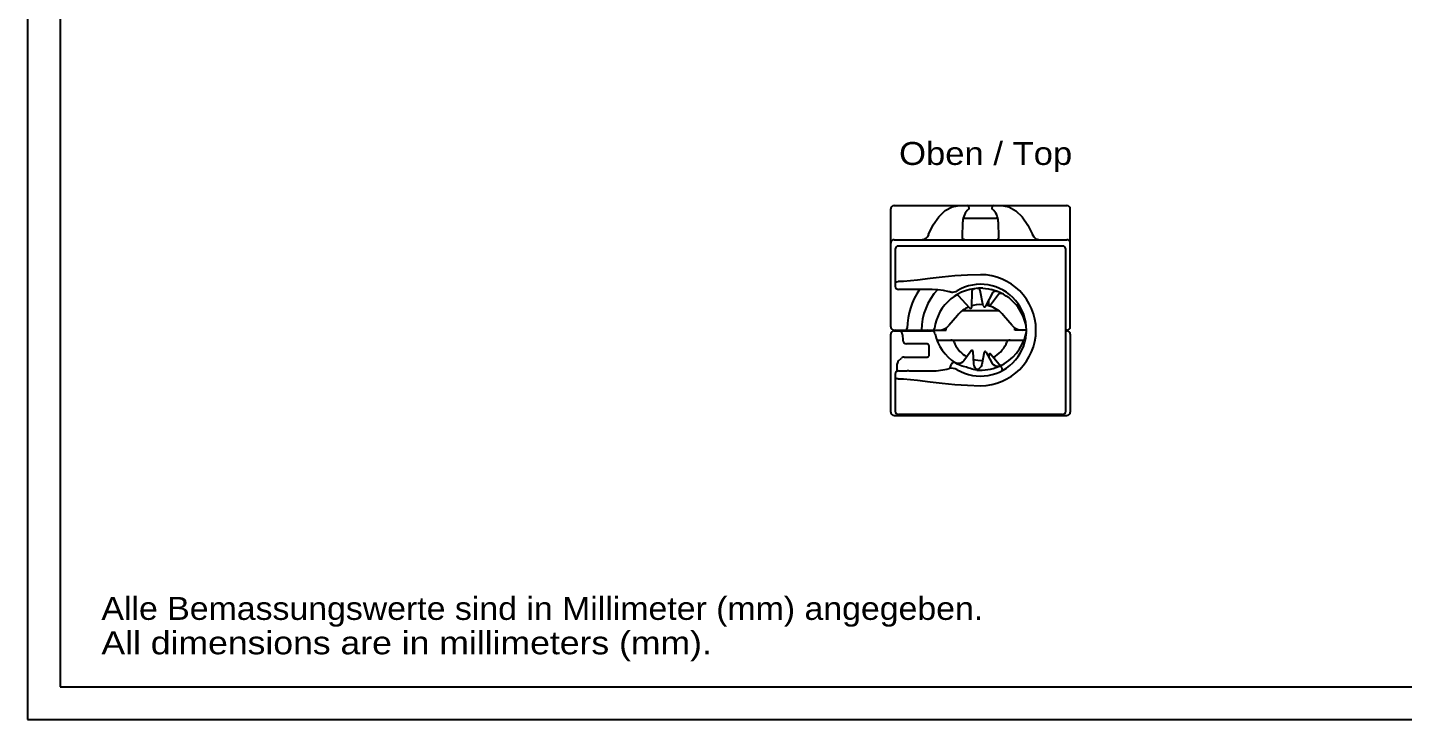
# Model space of a CAD drawing. Extents: x 0 to 420, y 0 to 297.
# Drawn here: x 0 to 210, y 0 to 105.6 of the extents above; entities that cross this region are included whole.
import ezdxf
from ezdxf.enums import TextEntityAlignment as Align

# ---------------------------------------------------------------- set-up
doc = ezdxf.new("R2010")
doc.units = 0
doc.header["$LTSCALE"] = 23.1
for name, color, linetype in [('13000_TOP', 7, 'CONTINUOUS'), ('13300_TOP_GERMAN_ENGLISH', 7, 'CONTINUOUS'), ('90000_FRAME', 7, 'CONTINUOUS'), ('91000_TIP', 7, 'CONTINUOUS')]:
    doc.layers.add(name, color=color, linetype=linetype)

msp = doc.modelspace()

# ---------------------------------------------------------------- linework, layer by layer
at = {"layer": '13000_TOP', "color": 7, "linetype": 'CONTINUOUS'}
for p, q in [((131.745, 59.883), (131.745, 77.883)), ((132.245, 78.383), (158.645, 78.383)), ((140.057, 77.616), (141.099, 78.184)), ((141.099, 78.184), (142.215, 78.383)), ((148.674, 78.383), (149.792, 78.184)), ((149.792, 78.184), (150.835, 77.614)), ((159.145, 59.883), (159.145, 77.883)), ((138.218, 75.43), (139.086, 76.691)), ((139.086, 76.691), (140.057, 77.616)), ((142.71, 73.45), (142.745, 75.921)), ((148.092, 76.405), (142.798, 76.405)), ((148.144, 75.921), (148.179, 73.45)), ((150.835, 77.614), (151.806, 76.688)), ((151.806, 76.688), (152.672, 75.427)), ((137.336, 73.642), (137.098, 73.389)), ((137.52, 73.956), (137.336, 73.642)), ((137.52, 73.956), (138.218, 75.43)), ((152.672, 75.427), (153.369, 73.956)), ((153.626, 73.549), (153.369, 73.956)), ((153.959, 73.279), (153.626, 73.549)), ((132.245, 73.183), (158.645, 73.183)), ((132.445, 71.723), (132.445, 66.091)), ((157.945, 72.223), (132.945, 72.223)), ((136.84, 73.237), (136.553, 73.183)), ((137.098, 73.389), (136.84, 73.237)), ((142.72, 73.382), (142.71, 73.45)), ((142.749, 73.319), (142.72, 73.382)), ((142.795, 73.266), (142.749, 73.319)), ((142.851, 73.228), (142.795, 73.266)), ((142.915, 73.202), (142.851, 73.228)), ((142.985, 73.188), (142.915, 73.202)), ((143.062, 73.183), (142.985, 73.188)), ((148.038, 73.228), (147.974, 73.202)), ((148.094, 73.267), (148.038, 73.228)), ((148.14, 73.319), (148.094, 73.267)), ((148.169, 73.382), (148.14, 73.319)), ((148.179, 73.45), (148.169, 73.382)), ((154.337, 73.183), (153.959, 73.279)), ((158.445, 47.043), (158.445, 71.723)), ((137.769, 67.259), (135.818, 67.03)), ((139.612, 67.468), (137.769, 67.259)), ((141.502, 67.656), (139.612, 67.468)), ((143.438, 67.793), (141.502, 67.656)), ((145.445, 67.846), (143.438, 67.793)), ((132.445, 66.741), (132.475, 66.757)), ((132.445, 66.091), (132.483, 65.9)), ((132.475, 66.757), (132.561, 66.771)), ((132.483, 65.9), (132.591, 65.738)), ((132.561, 66.771), (132.696, 66.782)), ((132.591, 65.738), (132.753, 65.629)), ((132.696, 66.782), (132.865, 66.788)), ((132.753, 65.629), (132.945, 65.591)), ((133.687, 66.79), (132.865, 66.788)), ((138.043, 65.59), (132.945, 65.591)), ((138.043, 65.59), (132.945, 65.591)), ((135.818, 67.03), (133.687, 66.79)), ((138.92, 65.552), (138.043, 65.59)), ((138.043, 65.59), (138.043, 65.59)), ((139.791, 65.436), (138.92, 65.552)), ((140.648, 65.245), (139.791, 65.436)), ((140.763, 65.218), (140.648, 65.245)), ((140.878, 65.199), (140.763, 65.218)), ((140.993, 65.189), (140.878, 65.199)), ((144.105, 62.905), (144.191, 65.342)), ((144.191, 65.342), (144.219, 65.478)), ((144.219, 65.478), (144.292, 65.594)), ((144.292, 65.594), (144.403, 65.681)), ((144.403, 65.681), (144.539, 65.725)), ((145.101, 65.749), (144.956, 65.766)), ((145.228, 65.684), (145.101, 65.749)), ((145.322, 65.581), (145.228, 65.684)), ((145.375, 65.45), (145.322, 65.581)), ((145.875, 63.098), (145.375, 65.45)), ((145.805, 65.774), (146.218, 65.734)), ((146.218, 65.734), (146.645, 65.674)), ((146.248, 63.045), (147.377, 65.169)), ((146.645, 65.674), (147.053, 65.598)), ((147.377, 65.169), (147.462, 65.278)), ((147.462, 65.278), (147.577, 65.351)), ((147.577, 65.351), (147.715, 65.381)), ((147.715, 65.381), (147.856, 65.361)), ((147.856, 65.361), (147.866, 65.357)), ((141.744, 64.714), (141.612, 64.659)), ((141.885, 64.719), (141.744, 64.714)), ((142.016, 64.676), (141.885, 64.719)), ((142.125, 64.59), (142.016, 64.676)), ((143.757, 62.778), (142.125, 64.59)), ((144.308, 63.142), (144.102, 63.077)), ((144.786, 63.238), (144.308, 63.142)), ((145.282, 63.283), (144.786, 63.238)), ((145.84, 63.266), (145.282, 63.283)), ((146.483, 63.166), (146.326, 63.192)), ((147.033, 63), (146.483, 63.166)), ((146.713, 63.316), (146.693, 63.883)), ((146.984, 63.233), (148.18, 64.879)), ((148.18, 64.879), (148.28, 64.976)), ((148.28, 64.976), (148.406, 65.032)), ((148.406, 65.032), (148.545, 65.041)), ((148.548, 65.041), (148.686, 65)), ((141.921, 61.64), (140.627, 60.097)), ((142.713, 62.383), (148.175, 62.383)), ((150.263, 60.097), (148.968, 61.64)), ((132.245, 59.383), (140.21, 59.383)), ((132.245, 59.283), (137.967, 59.283)), ((140.21, 59.383), (140.205, 59.722)), ((150.679, 59.383), (150.684, 59.722)), ((152.442, 59.383), (150.679, 59.383)), ((152.394, 58.842), (152.376, 58.844)), ((158.645, 59.383), (158.445, 59.383)), ((158.445, 59.283), (158.645, 59.283)), ((131.745, 46.883), (131.745, 58.783)), ((133.555, 58.693), (133.569, 57.872)), ((137.285, 57.283), (134.169, 57.283)), ((137.609, 55.592), (137.585, 56.988)), ((138.801, 57.883), (152.072, 57.883)), ((138.963, 57.486), (138.943, 57.477)), ((141.41, 57.56), (141.548, 57.266)), ((149.342, 57.266), (149.479, 57.56)), ((159.145, 58.783), (159.145, 46.883)), ((132.925, 54.696), (132.825, 54.57)), ((132.925, 54.696), (133.369, 55.12)), ((133.491, 55.211), (133.369, 55.12)), ((133.633, 55.268), (133.491, 55.211)), ((133.784, 55.287), (133.633, 55.268)), ((133.784, 55.287), (137.309, 55.287)), ((137.309, 55.287), (137.423, 55.31)), ((137.423, 55.31), (137.52, 55.373)), ((137.52, 55.373), (137.586, 55.472)), ((137.586, 55.472), (137.609, 55.592)), ((142.882, 54.691), (142.679, 54.49)), ((144.035, 56.221), (142.882, 54.691)), ((144.286, 56.144), (144.387, 54.231)), ((146.002, 56.024), (145.636, 54.144)), ((146.262, 56.065), (147.191, 54.39)), ((146.753, 55.664), (146.71, 55.257)), ((146.999, 55.739), (148.485, 53.968)), ((132.483, 52.864), (132.445, 52.673)), ((132.445, 52.673), (132.445, 47.043)), ((132.591, 53.027), (132.483, 52.864)), ((132.753, 53.135), (132.591, 53.027)), ((132.762, 54.422), (132.741, 54.262)), ((132.741, 53.127), (132.741, 54.262)), ((132.945, 53.173), (132.753, 53.135)), ((132.825, 54.57), (132.762, 54.422)), ((132.945, 53.173), (132.945, 53.173)), ((132.945, 53.173), (134.245, 53.173)), ((132.945, 53.173), (134.231, 53.173)), ((134.49, 53.179), (134.245, 53.173)), ((134.49, 53.179), (138.043, 53.179)), ((140.742, 53.536), (141.033, 54.222)), ((141.13, 54.362), (141.035, 54.225)), ((141.273, 54.447), (141.13, 54.362)), ((141.437, 54.468), (141.273, 54.447)), ((141.597, 54.419), (141.437, 54.468)), ((141.6, 54.416), (141.597, 54.419)), ((141.872, 54.315), (141.597, 54.419)), ((141.607, 54.411), (141.6, 54.416)), ((141.617, 54.403), (141.607, 54.411)), ((141.973, 54.19), (141.617, 54.403)), ((142.16, 54.296), (141.872, 54.315)), ((142.175, 54.089), (141.973, 54.19)), ((142.436, 54.357), (142.16, 54.296)), ((142.396, 54), (142.175, 54.089)), ((142.645, 53.916), (142.396, 54)), ((142.679, 54.49), (142.436, 54.357)), ((142.861, 53.851), (142.645, 53.916)), ((143.291, 53.724), (142.861, 53.851)), ((143.506, 53.658), (143.291, 53.724)), ((143.934, 53.523), (143.506, 53.658)), ((144.149, 53.456), (143.934, 53.523)), ((144.4, 53.387), (144.149, 53.456)), ((144.387, 54.231), (144.447, 53.937)), ((144.632, 53.337), (144.4, 53.387)), ((144.447, 53.937), (144.586, 53.682)), ((144.586, 53.682), (144.798, 53.474)), ((144.859, 53.307), (144.632, 53.337)), ((144.798, 53.474), (145.069, 53.334)), ((145.123, 53.451), (144.956, 53.393)), ((145.069, 53.334), (145.375, 53.283)), ((145.362, 53.628), (145.123, 53.451)), ((145.536, 53.861), (145.362, 53.628)), ((145.636, 54.144), (145.536, 53.861)), ((147.191, 54.39), (147.381, 54.146)), ((147.381, 54.146), (147.633, 53.973)), ((147.633, 53.973), (147.932, 53.883)), ((147.932, 53.883), (148.249, 53.892)), ((148.22, 53.856), (148.187, 53.834)), ((148.241, 53.881), (148.22, 53.856)), ((148.249, 53.892), (148.241, 53.881)), ((148.412, 53.888), (148.249, 53.892)), ((148.56, 53.82), (148.412, 53.888)), ((148.56, 53.82), (148.6, 53.771)), ((148.727, 53.597), (148.688, 53.665)), ((132.477, 52.008), (132.445, 52.025)), ((132.568, 51.994), (132.477, 52.008)), ((132.701, 51.984), (132.568, 51.994)), ((132.865, 51.978), (132.701, 51.984)), ((132.865, 51.978), (133.687, 51.976)), ((133.687, 51.976), (135.819, 51.736)), ((135.819, 51.736), (137.77, 51.507)), ((137.77, 51.507), (139.613, 51.297)), ((139.613, 51.297), (141.504, 51.11)), ((141.504, 51.11), (143.439, 50.973)), ((143.439, 50.973), (145.445, 50.92)), ((132.245, 46.383), (158.645, 46.383)), ((157.945, 46.543), (132.945, 46.543))]:
    msp.add_line(p, q, dxfattribs=at)
for centre, radius, start, end in [((132.245, 77.883), 0.5, 90, 180), ((145.445, 75.883), 2.7, 132.83343, 179.2), ((143.405, 78.083), 0.3, 312.83344, 90), ((147.484, 78.083), 0.3, 90, 227.16656), ((145.445, 75.883), 2.7, 0.8, 47.16657), ((158.645, 77.883), 0.5, 0, 90), ((132.245, 72.683), 0.5, 90, 180), ((132.945, 71.723), 0.5, 90, 180), ((157.945, 71.723), 0.5, 0, 90), ((158.645, 72.683), 0.5, 0, 90), ((145.445, 59.383), 8.463, 270, 90), ((145.445, 59.383), 11.2, 146.32126, 178.50516), ((145.445, 59.383), 9, 136.69507, 180), ((145.445, 58.683), 7.1, 87.09324, 172.23356), ((141.063, 66.783), 1.596, 267.49067, 300.63115), ((145.445, 59.383), 7.004, 239.36885, 120.63115), ((145.445, 58.683), 7.1, 11.32983, 76.90677), ((146.071, 63.139), 0.2, 192, 332), ((146.863, 63.321), 0.15, 182, 324), ((145.445, 58.683), 4.6, 40, 69.80437), ((145.445, 58.683), 4.6, 113.09979, 140), ((143.906, 62.912), 0.2, 222, 358), ((132.245, 59.883), 0.5, 180, 270), ((132.245, 58.783), 0.5, 90, 180), ((132.449, 59.083), 0.3, 42.10046, 90), ((132.955, 58.683), 0.6, 1, 90), ((133.949, 59.683), 0.3, 270, 358.50516), ((137.414, 58.783), 0.6, 90, 121.9965), ((137.967, 58.723), 0.56, 12.51588, 90), ((138.113, 59.683), 0.3, 270.00001, 352.23357), ((145.445, 60.383), 7.1, 192.51588, 237.11372), ((139.095, 61.383), 2, 270, 320), ((145.445, 60.383), 7.1, 293.85458, 347.48412), ((151.795, 61.383), 2, 220, 270), ((152.923, 58.723), 0.56, 146.47036, 167.48412), ((158.645, 59.883), 0.5, 270, 360), ((158.645, 58.783), 0.5, 0, 90), ((134.169, 57.883), 0.6, 181, 270), ((137.285, 56.983), 0.3, 0.99997, 89.99999), ((140.903, 57.323), 0.56, 25, 90), ((145.445, 59.083), 4.3, 205, 240.99605), ((145.445, 59.083), 4.3, 297.10032, 335), ((149.986, 57.323), 0.56, 90, 155), ((144.147, 56.137), 0.14, 3, 143), ((145.445, 59.083), 4.3, 255.1891, 274.34093), ((146.139, 55.998), 0.14, 29, 169), ((146.892, 55.649), 0.14, 40, 174), ((138.043, 63.183), 10.004, 270, 285.09019), ((141.063, 51.983), 1.596, 59.36885, 105.09019), ((145.445, 60.383), 7.1, 237.37871, 240.72856), ((145.445, 60.383), 7.1, 265.27151, 292.723), ((148.342, 53.465), 0.4, 29.99958, 112.72299), ((148.381, 53.397), 0.4, 326.70101, 30), ((132.245, 46.883), 0.5, 180, 270), ((132.945, 47.043), 0.5, 180, 270), ((157.945, 47.043), 0.5, 270, 360), ((158.645, 46.883), 0.5, 270, 360)]:
    msp.add_arc(centre, radius, start, end, dxfattribs=at)
at = {"layer": '90000_FRAME', "color": 7, "linetype": 'CONTINUOUS'}
for p, q in [((0, 297), (0, 0)), ((5, 292), (5, 5)), ((5, 5), (415, 5)), ((0, 0), (420, 0))]:
    msp.add_line(p, q, dxfattribs=at)

# ---------------------------------------------------------------- texts
at = {"layer": '13300_TOP_GERMAN_ENGLISH', "color": 7, "linetype": 'CONTINUOUS', "oblique": 0.00002}
msp.add_text('Oben / Top', height=3.5, dxfattribs=at).set_placement((133.02, 84.591), (159.436, 84.591), align=Align.FIT)
at = {"layer": '91000_TIP', "color": 7, "linetype": 'CONTINUOUS'}
for s, p, p2 in [('Alle Bemassungswerte sind in Millimeter (mm) angegeben.', (11.276, 15.19), (145.859, 15.19)), ('All dimensions are in millimeters (mm).', (11.276, 9.94), (104.442, 9.94))]:
    msp.add_text(s, height=3.5, dxfattribs=at).set_placement(p, p2, align=Align.FIT)

doc.saveas('drawing.dxf')
